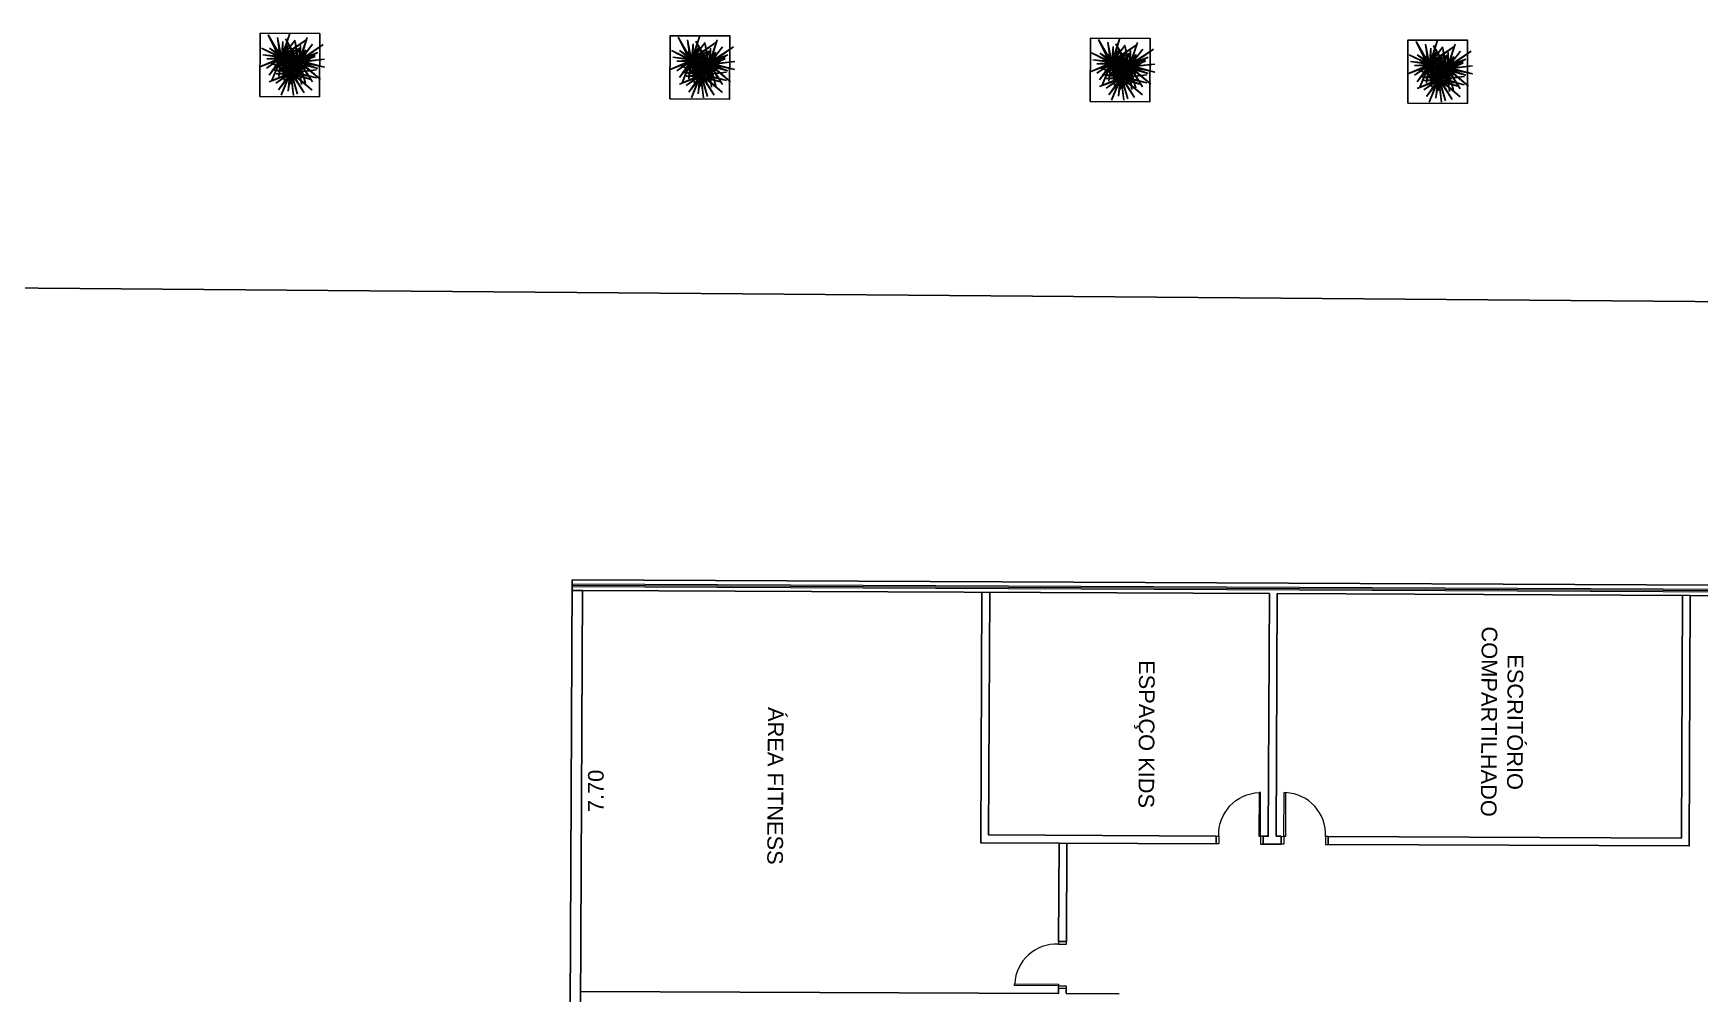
# Model space of a CAD drawing. Header units: metres. Extents: x 322294 to 7190115, y 7390841 to 10157759.
# Drawn here: x 323160.45 to 323192.44, y 7393337.18 to 7393355.62 of the extents above; entities that cross this region are included whole.
import ezdxf

# ---------------------------------------------------------------- set-up
doc = ezdxf.new("R2010")
doc.units = ezdxf.units.M
doc.layers.get('0').update_dxf_attribs({"lineweight": 18})
for name, color, linetype in [('Alvenaria', 6, 'Continuous'), ('AR-FOLHA', 1, 'Continuous'), ('Cotas', 1, 'Continuous'), ('TEXTO', 2, 'Continuous'), ('VEGET', 64, 'Continuous')]:
    doc.layers.add(name, color=color, linetype=linetype)
for name, color, linetype, lineweight in [('linagrossa', 7, 'Continuous', 25), ('Portas', 1, 'Continuous', 0), ('VIDRO', 4, 'Continuous', 15)]:
    doc.layers.add(name, color=color, linetype=linetype, lineweight=lineweight)
doc.styles.get("Standard").update_dxf_attribs({"font": 'arial.ttf'})
doc.dimstyles.new('Cotas Internas', dxfattribs={"dimtxt": 0.3, "dimasz": 0.05, "dimexe": 0.1, "dimexo": 0.0625, "dimgap": 0.09, "dimtad": 0, "dimzin": 0, "dimdsep": 46, "dimtxsty": 'Standard', "dimblk": 'ARCHTICK', "dimcen": 0.09, "dimse1": 1, "dimse2": 1, "dimsd1": 1, "dimsd2": 1, "dimclrd": 256, "dimclre": 256, "dimclrt": 256, "dimadec": 0, "dimazin": 0, "dimtfac": 1, "dimtofl": 0, "dimtmove": 0, "dimatfit": 3, "dimldrblk": 'DOT', "dimfxl": 1, "dimtolj": 1, "dimtzin": 0, "dimlwe": -1, "dimarcsym": 0})

# ---------------------------------------------------------------- blocks, each defined once
blk = doc.blocks.new('Porta 90 - 15')
at = {"layer": 'Portas'}
for points in [[(0, -0.1499999996271981), (0.05000000002837623, -0.1499999996271981), (0.05000000002837623, 0), (0, 0)], [(0.9000000000232831, -0.1499999986958755), (0.8499999999949068, -0.1499999986958755), (0.8499999999949068, 9.313225746154785e-10), (0.9000000000232831, 9.313225746154785e-10)]]:
    blk.add_lwpolyline(points, dxfattribs=at)
blk.add_lwpolyline([(0.8499999999949068, -0.1499999986958755), (0.8499999999949068, -0.9899999985468639), (0.8199999999669672, -0.9899999985468639), (0.8199999999669672, -0.1499999986958755)], close=True, dxfattribs=at)
blk.add_arc((0.8553320783030358, -0.1840924496723346), 0.8060533800244315, 177.5759218748576, 267.4877249516232, dxfattribs=at)
blk = doc.blocks.new('*D57')
at = {"layer": 'Defpoints', "color": 0, "transparency": 16777216}
for p in [(323170.9916794579, 7393344.922342134), (323170.9565731746, 7393337.222422163), (323171.2316293683, 7393337.221168098)]:
    blk.add_point(p, dxfattribs=at)
at = {"layer": 'Cotas', "transparency": 16777216, "insert": (323171.2491825094, 7393341.071128084), "char_height": 0.3, "attachment_point": 5, "rotation": 89.73877288560631}
blk.add_mtext('\\A1;7.70', dxfattribs=at)
blk = doc.blocks.new('_ArchTick')
at = {"layer": 'AR-FOLHA', "color": 0, "const_width": 0.15}
blk.add_lwpolyline([(-0.5, -0.5), (0.5, 0.5)], dxfattribs=at)
blk = doc.blocks.new('_Dot')
at = {"color": 0, "linetype": 'ByBlock', "lineweight": -2}
blk.add_line((-0.5, 0), (-1, 0), dxfattribs=at)
at = {"color": 0, "linetype": 'ByBlock', "const_width": 0.5}
blk.add_lwpolyline([(-0.25, 0, 1), (0.25, 0, 1)], format="xyb", close=True, dxfattribs=at)
blk = doc.blocks.new('A$C21090EC6')
for p, q in [((6.749999990448771, 5.999999985987621), (1.874999990448771, 12.74999998598762)), ((1.874999990448771, 12.74999998598762), (5.624999990448771, 7.124999985987621)), ((6.749999990448771, 5.999999985987621), (1.874999990448771, 9.749999985987621)), ((1.874999990448771, 9.749999985987621), (6.374999990448771, 6.374999985987621)), ((6.749999990448771, 5.999999985987621), (4.124999990448771, 11.24999998598762)), ((4.124999990448771, 11.24999998598762), (5.573275852517736, 7.629310330815207)), ((6.749999990448771, 5.999999985987621), (5.249999990448771, 10.49999998598762)), ((5.249999990448771, 10.49999998598762), (6.642857133305914, 7.017857128844764)), ((6.749999990448771, 5.999999985987621), (5.999999990448771, 13.12499998598762)), ((5.999999990448771, 13.12499998598762), (6.749999990448771, 7.499999985987621)), ((6.749999990448771, 5.999999985987621), (8.24999999044877, 13.12499998598762)), ((6.749999990448771, 7.499999985987621), (8.24999999044877, 13.12499998598762)), ((6.749999990448771, 5.999999985987621), (11.62499999044877, 11.99999998598762)), ((6.749999990448771, 5.999999985987621), (8.62499999044877, 11.24999998598762)), ((6.749999990448771, 5.999999985987621), (12.37499999044877, 9.749999985987621)), ((12.37499999044877, 9.749999985987621), (7.499999990448771, 6.749999985987621)), ((11.62499999044877, 11.99999998598762), (7.579495231484044, 7.328560793449434)), ((8.62499999044877, 11.24999998598762), (7.579495231484044, 7.328560793449434)), ((6.749999990448771, 5.999999985987621), (-9.551229140924988e-09, 8.249999985987621)), ((-9.551229140924988e-09, 8.249999985987621), (4.874999990448771, 6.749999985987621)), ((6.749999990448771, 5.999999985987621), (0.3749999904487709, 2.249999985987621)), ((0.3749999904487709, 2.249999985987621), (5.488636354085134, 4.806818167805803)), ((6.749999990448771, 5.999999985987621), (1.124999990448771, 4.874999985987621)), ((1.124999990448771, 4.874999985987621), (5.934593013704585, 5.520348823196923)), ((6.749999990448771, 5.999999985987621), (2.249999990448771, 6.374999985987621)), ((2.249999990448771, 6.374999985987621), (5.624999990448771, 6.374999985987621)), ((6.749999990448771, 5.999999985987621), (3.374999990448771, 7.874999985987621)), ((3.374999990448771, 7.874999985987621), (4.874999990448771, 6.749999985987621)), ((6.749999990448771, 5.999999985987621), (4.124999990448771, 0.3749999859876212)), ((6.749999990448771, 5.999999985987621), (4.124999990448771, 2.624999985987621)), ((4.124999990448771, 2.624999985987621), (5.934593013704585, 5.520348823196923)), ((6.374999990448771, 4.874999985987621), (4.124999990448771, 0.3749999859876212)), ((6.749999990448771, 5.999999985987621), (5.999999990448771, 0.7499999859876212)), ((5.999999990448771, 0.7499999859876212), (6.374999990448771, 4.874999985987621)), ((6.749999990448771, 5.999999985987621), (12.74999999044877, 7.874999985987621)), ((6.749999990448771, 5.999999985987621), (13.12499999044877, 6.749999985987621)), ((6.749999990448771, 5.999999985987621), (9.37499999044877, -1.401237881282213e-08)), ((6.749999990448771, 5.999999985987621), (13.12499999044877, 3.374999985987621)), ((6.749999990448771, 5.999999985987621), (7.124999990448771, 1.874999985987621)), ((6.749999990448771, 5.999999985987621), (11.99999999044877, 5.249999985987621)), ((6.749999990448771, 5.999999985987621), (9.74999999044877, 1.874999985987621)), ((6.749999990448771, 5.999999985987621), (11.62499999044877, 2.624999985987621)), ((7.124999990448771, 1.874999985987621), (7.124999990448771, 4.874999985987621)), ((12.74999999044877, 7.874999985987621), (7.499999990448771, 6.374999985987621)), ((13.12499999044877, 6.749999985987621), (7.499999990448771, 5.999999985987621)), ((9.74999999044877, 1.874999985987621), (7.499999990448771, 5.249999985987621)), ((9.37499999044877, -1.401237881282213e-08), (7.499999990448771, 4.874999985987621)), ((11.99999999044877, 5.249999985987621), (7.874999990448771, 5.624999985987621)), ((13.12499999044877, 3.374999985987621), (8.24999999044877, 5.249999985987621)), ((8.24999999044877, 5.249999985987621), (11.62499999044877, 2.624999985987621)), ((4.124999990448771, 0.3749999859876212), (4.124999990448771, 0.3749999859876212))]:
    blk.add_line(p, q)

msp = doc.modelspace()

# ---------------------------------------------------------------- linework, layer by layer
at = {"layer": 'Alvenaria'}
for p, q in [((323170.9916794581, 7393344.922342136), (323170.7916815369, 7393344.923253987)), ((323183.1553168505, 7393340.205110415), (323183.154632962, 7393340.055111974)), ((323184.0553074959, 7393340.201007084), (323184.0546236073, 7393340.051008642)), ((323184.4053038589, 7393340.199411343), (323184.4046199704, 7393340.049412902)), ((323185.3052945043, 7393340.195308012), (323185.3046106157, 7393340.045309571)), ((323180.1397042217, 7393340.068857954), (323180.1310950923, 7393338.180603115)), ((323180.2897026617, 7393340.068174065), (323180.2810935322, 7393338.179919226)), ((323180.1310950923, 7393338.180603115), (323180.2810935322, 7393338.179919226)), ((323180.1265358347, 7393337.180613509), (323170.9565731747, 7393337.222422165)), ((323180.1269917598, 7393337.28061247), (323180.1265358347, 7393337.180613509)), ((323180.1269917598, 7393337.28061247), (323180.2769901998, 7393337.279928581)), ((323180.2769901998, 7393337.279928581), (323180.2765342747, 7393337.179929622)), ((323181.291483803, 7393337.175302155), (323180.2765342747, 7393337.179929622))]:
    msp.add_line(p, q, dxfattribs=at)
for points in [[(323192.6972927861, 7393329.923224761), (323170.7237485992, 7393330.02340885), (323170.792593388, 7393345.123251908), (323203.7922865065, 7393344.972796245), (323203.7909187293, 7393344.672799362)], [(323186.2659590311, 7393330.152549251), (323170.9246583715, 7393330.22249492), (323170.9916794581, 7393344.922342136), (323184.1765604654, 7393344.862228242)], [(323178.6591087886, 7393344.887383986), (323178.6371708921, 7393340.075708462), (323183.154632962, 7393340.055111974)], [(323178.8091072295, 7393344.886700097), (323178.7878532215, 7393340.225023014), (323183.1553168505, 7393340.205110415)], [(323184.0553074959, 7393340.201007084), (323184.1553064574, 7393340.200551158), (323184.1765604654, 7393344.862228242)], [(323184.3053048974, 7393340.199867269), (323184.3265589053, 7393344.861544353)], [(323184.3265589053, 7393344.861544353), (323192.2564764998, 7393344.825389441)], [(323185.3046106157, 7393340.045309571), (323192.2345386033, 7393340.013713916), (323192.2564764998, 7393344.825389441)], [(323185.3052945043, 7393340.195308012), (323192.085224051, 7393340.164396246), (323192.106478059, 7393344.82607333)], [(323192.2564764998, 7393344.825389441), (323203.5913767341, 7393344.773710174), (323203.5909208081, 7393344.673711213)], [(323184.3053048974, 7393340.199867269), (323184.4053038589, 7393340.199411343)], [(323184.0546236073, 7393340.051008642), (323184.3046210088, 7393340.049868829)], [(323184.3046210088, 7393340.049868829), (323184.4046199704, 7393340.049412902)]]:
    msp.add_lwpolyline(points, dxfattribs=at)
at = {"layer": 'linagrossa'}
msp.add_line((323111.2154790194, 7393351.119636701), (323204.6651019087, 7393350.367643903), dxfattribs=at)
for points in [[(323164.7979718917, 7393354.404572642), (323164.8035125643, 7393355.619817738), (323165.948715611, 7393355.614596408), (323165.9431749384, 7393354.399351313)], [(323172.6695531609, 7393354.358504048), (323172.6750938335, 7393355.573749144), (323173.8202968812, 7393355.568527813), (323173.8147562086, 7393354.353282719)], [(323180.7344089532, 7393354.31130431), (323180.7399496267, 7393355.526549406), (323181.8851526735, 7393355.521328076), (323181.8796120001, 7393354.306082981)], [(323186.8313072402, 7393354.275622086), (323186.8368479128, 7393355.490867181), (323187.9820509595, 7393355.485645851), (323187.9765102869, 7393354.270400755)]]:
    msp.add_lwpolyline(points, close=True, dxfattribs=at)
at = {"layer": 'VIDRO'}
for p, q in [((323170.7920234812, 7393344.998253208), (323203.7917165996, 7393344.847797544)), ((323170.792137462, 7393345.023252947), (323203.7918305804, 7393344.872797283)), ((323170.7922514437, 7393345.048252688), (323203.7919445622, 7393344.897797024))]:
    msp.add_line(p, q, dxfattribs=at)

# ---------------------------------------------------------------- block references
at = {"layer": 'Portas', "xscale": -1, "rotation": 179.7387728791572}
msp.add_blockref('Porta 90 - 15', (323183.1546329619, 7393340.055111975), dxfattribs=at)
at = {"layer": 'Portas'}
for p, rotation in [((323185.3046106157, 7393340.045309571), 179.7387728791571), ((323180.2810935312, 7393338.179919226), 269.7387728791572)]:
    msp.add_blockref('Porta 90 - 15', p, dxfattribs=dict(at, rotation=rotation))
at = {"layer": 'VEGET', "xscale": 0.0689040690710979, "yscale": 0.0689040690710979, "zscale": 0.0689040690710979, "rotation": 269.7387728791572}
for p in [(323164.8034671247, 7393355.61974457), (323165.1389721087, 7393355.540623642), (323172.6750483939, 7393355.573675975), (323164.9829971112, 7393355.334620424), (323172.8545783804, 7393355.288551829), (323173.0105533778, 7393355.494555048), (323180.7399041872, 7393355.526476238), (323180.9194341737, 7393355.241352092), (323181.0754091712, 7393355.44735531), (323186.8368024732, 7393355.490794012), (323187.1723074571, 7393355.411673085), (323187.0163324596, 7393355.205669866)]:
    msp.add_blockref('A$C21090EC6', p, dxfattribs=at)

# ---------------------------------------------------------------- texts
at = {"layer": 'TEXTO', "char_height": 0.2999999999999999, "attachment_point": 1, "rotation": 269.7387728791571}
for s, width, insert in [('\\pi-0.05467;ESCRITÓRIO \\P\\pi-0.58479;COMPARTILHADO', 2.446589587769267, (323189.0499627109, 7393343.64177741)), ('ESPAÇO KIDS', 4.814232646072924, (323181.9758900168, 7393343.582966125)), ('ÁREA FITNESS', 4.814232646072924, (323174.8524876456, 7393342.682036443))]:
    msp.add_mtext_dynamic_manual_height_columns(s, width=width, gutter_width=12.5, heights=[0], dxfattribs=dict(at, insert=insert))

# ---------------------------------------------------------------- dimensions: what is measured, and where the dimension line sits
at = {"layer": 'Cotas'}
dim = msp.add_linear_dim(base=(323171.2316293683, 7393337.221168098), p1=(323170.9916794581, 7393344.922342136), p2=(323170.9565731747, 7393337.222422165), angle=269.7387728856063, dimstyle='Cotas Internas', dxfattribs=at)
dim.commit()
dim.dimension.update_dxf_attribs({"geometry": '*D57', "text_midpoint": (323171.2491825094, 7393341.071128084)})

doc.saveas('drawing.dxf')
